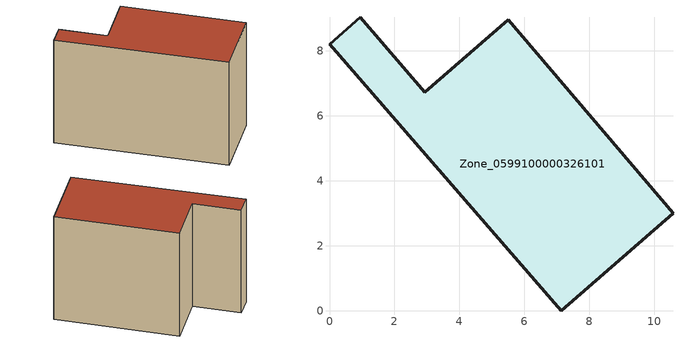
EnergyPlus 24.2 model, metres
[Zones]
Zone_0599100000326101
 floor ground (C_G): 7.14,0 0,8.21 0.94,9.03 2.94,6.72 5.5,8.95 10.58,3 z0
 wall outside (C_F): 0,8.21 7.14,0 10.58,3 5.5,8.95 2.94,6.72 0.94,9.03 0,8.21 z0:7.39
 roof outside (C_R): 5.5,8.95 2.94,6.72 0.94,9.03 0,8.21 7.14,0 10.58,3 z7.39
[BUILDING]
Pand.0599100000326101: North Axis=0; Terrain=City; Loads Convergence Tolerance Value=0.04; Temperature Convergence Tolerance Value=0.4; Solar Distribution=FullExterior; Maximum Number of Warmup Days=25; Minimum Number of Warmup Days=1
[Site:Location]
Rotterdam.The.Hague.AP_ZH_NLD Design_Conditions: Latitude=51.96; Longitude=4.45; Time Zone=1; Elevation=-4.5
[SITE:GROUNDTEMPERATURE:BUILDINGSURFACE]
18, 18, 18, 18, 18, 18, 18, 18, 18, 18, 18, 18
[MATERIAL] Thermal Absorptance=0.9; Solar Absorptance=0.7; Visible Absorptance=0.7
Name | Roughness | Thickness | Conductivity | Density | Specific Heat
G.TI.1946 | MediumSmooth | 0.15 | 1 | 540 | 1210
F.TI.1946 | Rough | 0.3 | 0.857143 | 1920 | 840
R.TI.1946 | MediumRough | 0.2 | 0.1 | 1500 | 1000
[CONSTRUCTION]
C_G: G.TI.1946
C_F: F.TI.1946
C_R: R.TI.1946
[ZONE]
Zone_0599100000326101: Type=1; Multiplier=1; Ceiling Height=Autocalculate; Volume=Autocalculate; Floor Area=autocalculate; Part of Total Floor Area=Yes
[ZONEINFILTRATION:DESIGNFLOWRATE]
Infil_Zone_0599100000326101: Zone or ZoneList or Space or SpaceList=Zone_0599100000326101; Schedule=AlwaysOn; Design Flow Rate Calculation Method=Flow/Area; Flow Rate per Floor Area=0.003; Constant Term Coefficient=1; Temperature Term Coefficient=0; Velocity Term Coefficient=0; Velocity Squared Term Coefficient=0
[HVACTEMPLATE:ZONE:IDEALLOADSAIRSYSTEM]
Zone_0599100000326101: Maximum Heating Supply Air Temperature=50; Minimum Cooling Supply Air Temperature=13; Maximum Heating Supply Air Humidity Ratio=0.0156; Minimum Cooling Supply Air Humidity Ratio=0.0077; Heating Limit=NoLimit; Cooling Limit=NoLimit; Dehumidification Control Type=ConstantSensibleHeatRatio; Cooling Sensible Heat Ratio=0.7; Dehumidification Setpoint=60; Humidification Control Type=None; Humidification Setpoint=30; Outdoor Air Method=None; Outdoor Air Flow Rate per Person=0.00944; Outdoor Air Flow Rate per Zone Floor Area=0; Outdoor Air Flow Rate per Zone=0; Demand Controlled Ventilation Type=None; Outdoor Air Economizer Type=NoEconomizer; Heat Recovery Type=None; Sensible Heat Recovery Effectiveness=0.7; Latent Heat Recovery Effectiveness=0.65
[ZONECONTROL:THERMOSTAT]
ThermostatControl_Zone_0599100000326101: Zone or ZoneList=Zone_0599100000326101; Control Type Schedule=DualSetpointControlType; Control 1=Thermostat_Zone_0599100000326101; Temperature Difference Between Cutout And Setpoint=0
[THERMOSTATSETPOINT:DUALSETPOINT]
Thermostat_Zone_0599100000326101: Heating Setpoint Temperature Schedule=HeatingSetpoint_Zone_0599100000326101; Cooling Setpoint Temperature Schedule=CoolingSetpoint_Zone_0599100000326101
[SCHEDULE:COMPACT]
HeatingSetpoint_Zone_0599100000326101: Through: 12/31, For: AllDays, Until: 24:00, 21
CoolingSetpoint_Zone_0599100000326101: Through: 12/31, For: AllDays, Until: 24:00, 24
DualSetpointControlType: Through: 12/31, For: AllDays, Until: 24:00, 4
AlwaysOn: Through: 12/31, For: AllDays, Until: 24:00, 1
